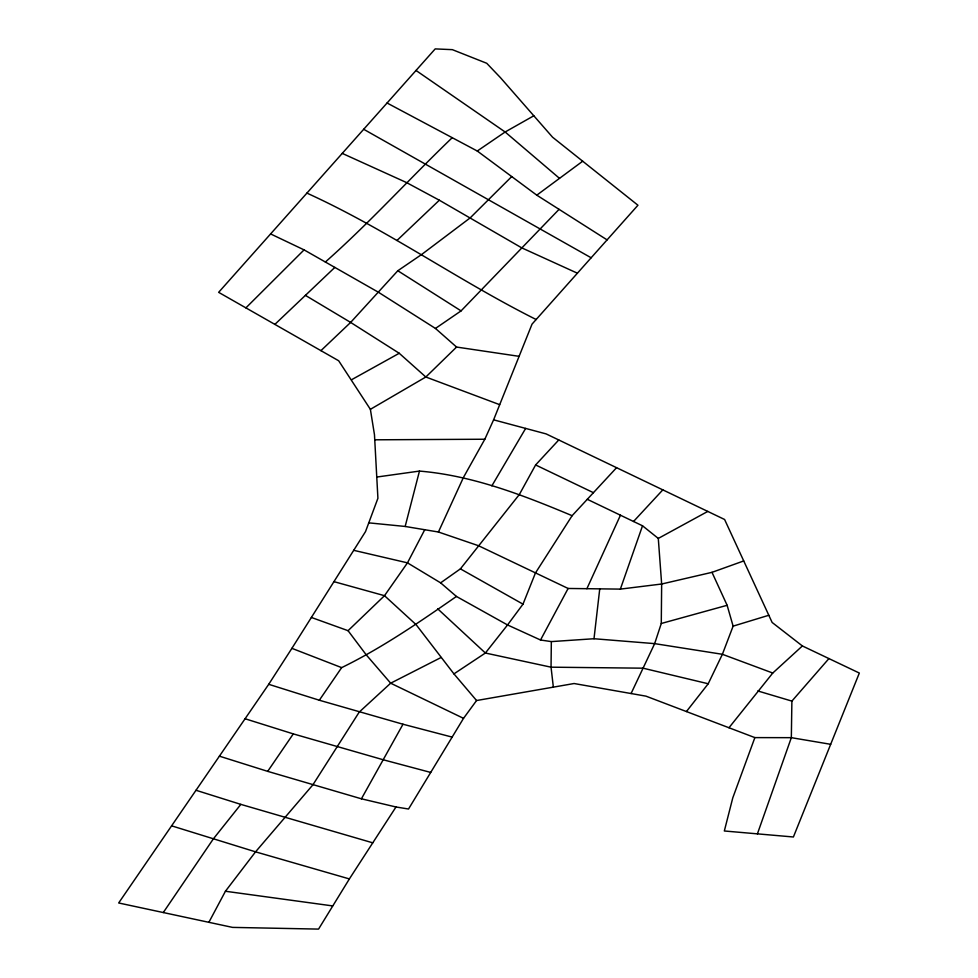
<?xml version="1.0" encoding="UTF-8"?>
<svg xmlns="http://www.w3.org/2000/svg" width="978" height="978" viewBox="0 0 978 978"><rect width="100%" height="100%" fill="white"/><g stroke="black" fill="none" stroke-linecap="round" stroke-linejoin="round"><path stroke-width="1.47" d="M631.079 693.536L654.661 643.634L661.275 623.487L661.654 584.013L658.292 538.426L642.522 525.797L587.289 499.306M353.718 550.321L407.471 562.851L440.626 582.851L456.433 596.446L507.545 624.954L540.528 640.003L551.335 641.605L551.042 667.179L553.352 687.143M828.928 658.585L791.887 701.104L791.336 737.669L757.412 833.855M551.335 641.605L594.001 638.732L599.746 588.854M368.779 522.851L405.161 526.457L419.464 471.078C472.839 475.54 523.157 495.198 572.118 515.687L616.58 467.68M405.161 526.457L438.425 532.008L478.523 545.724L568.12 588.463L620.37 589.111L642.522 525.797M830.677 744.307L791.336 737.669L754.869 737.608L732.779 797.877L724.331 830.982L793.402 836.985L859.332 673.047L802.388 645.957L772.131 622.46L724.6 519.489L546.115 433.902L493.609 419.831L484.819 439.232L463.438 477.46L438.425 532.008M620.37 589.111L661.654 584.013L711.996 572.338L727.131 605.296L733.121 626.14L722.387 654.294L708.219 683.756L686.422 711.556M333.95 581.653L384.501 595.688L416.115 624.661L453.939 673.879L485.381 653.023L507.545 624.954L522.998 604.147L535.431 573.01L572.118 515.687M493.609 419.831L532.032 324.134L637.949 205.233L552.558 137.201L500.504 77.714L486.738 63.277L452.362 49.658L435.198 48.9L218.644 292.336L338.669 360.76L370.381 409.33L374.476 434.758L377.911 498.279L365.527 531.58L291.896 648.341L268.718 684.307L118.668 902.975L232.544 927.389L318.559 929.1L349.378 878.929L395.992 806.984L408.523 809.014L463.523 718.341L476.567 700.529L574.086 683.524L645.969 696.153L754.869 737.608M586.898 588.695L620.455 515.21M424.745 529.721L407.471 562.851L384.501 595.688L348.058 630.688L311.371 617.448M208.876 922.315L225.429 891.251L255.551 851.838L312.923 784.784L359.219 712.094L390.662 683.194L441.066 657.509M540.528 640.003L568.12 588.463M452.142 737.106L402.997 724.233L361.408 798.806L267.691 771.361L219.414 756.165M558.768 439.966L535.614 464.953L519.367 494.477L460.406 568.866L440.626 582.851M491.861 485.858L525.651 428.413M163.289 912.547L213.29 838.953L240.845 804.381L372.765 842.828M267.691 771.361L293.29 733.891L383.633 759.882L430.711 772.437M268.718 684.307L319.329 700.236L341.652 667.632C382.239 647.791 419.428 622.13 456.433 596.446M728.977 727.742L772.767 673.035L802.388 645.957M511.726 176.578L470.198 217.874L421.616 254.512L397.814 270.747L350.637 322.422L320.931 350.65M633.536 521.482L662.827 489.856M270.6 233.925L304.072 249.879L378.645 292.385L435.454 328.437L461.078 310.882L559.074 209.341M452.227 137.69C409.501 178.717 369.757 222.727 325.368 262.018M245.906 307.874L304.072 249.879M519.098 356.334L456.567 347.056L425.833 377.007L370.381 409.33M274.867 324.39L334.831 267.41M396.982 240.466L439.342 200.221L521.775 247.874L577.399 273.204M387.068 103.008L477.264 151.015L536.788 195.172L582.692 161.211M477.264 151.015L505.137 131.993L533.817 115.783M351.603 379.709L399.232 353.278L425.833 377.007L499.685 404.672M658.292 538.426L707.779 511.421M711.996 572.338L743.671 560.956M733.121 626.14L768.806 615.272M661.275 623.487L727.131 605.296M376.762 477.044L419.464 471.078M374.745 439.807L484.819 439.232M594.001 638.732L654.661 643.634L722.387 654.294L772.767 673.035M225.429 891.251L332.593 905.909M361.408 798.806L395.992 806.984M708.219 683.756L643.059 668.182L551.042 667.179L485.381 653.023L437.753 608.878M402.997 724.233L319.329 700.236M349.378 878.929L255.551 851.838L171.602 825.835M757.816 690.957L791.887 701.104M245.087 718.757L293.29 733.891M196.003 790.273L240.845 804.381M291.896 648.341L341.652 667.632M342.251 153.387L406.518 182.556L439.342 200.221M535.614 464.953L593.426 492.68M463.523 718.341L390.662 683.194L366.224 654.832L348.058 630.688M306.921 193.106C386.567 229.341 458.059 280.38 536.14 319.513M460.406 568.866L522.998 604.147M363.694 129.279L591.14 257.776M305.417 295.368L350.637 322.422L399.232 353.278M397.814 270.747L461.078 310.882M536.788 195.172L607.081 239.879M416.017 70.465L505.137 131.993L559.514 178.363M435.454 328.437L456.567 347.056M453.939 673.879L476.567 700.529"/></g></svg>
